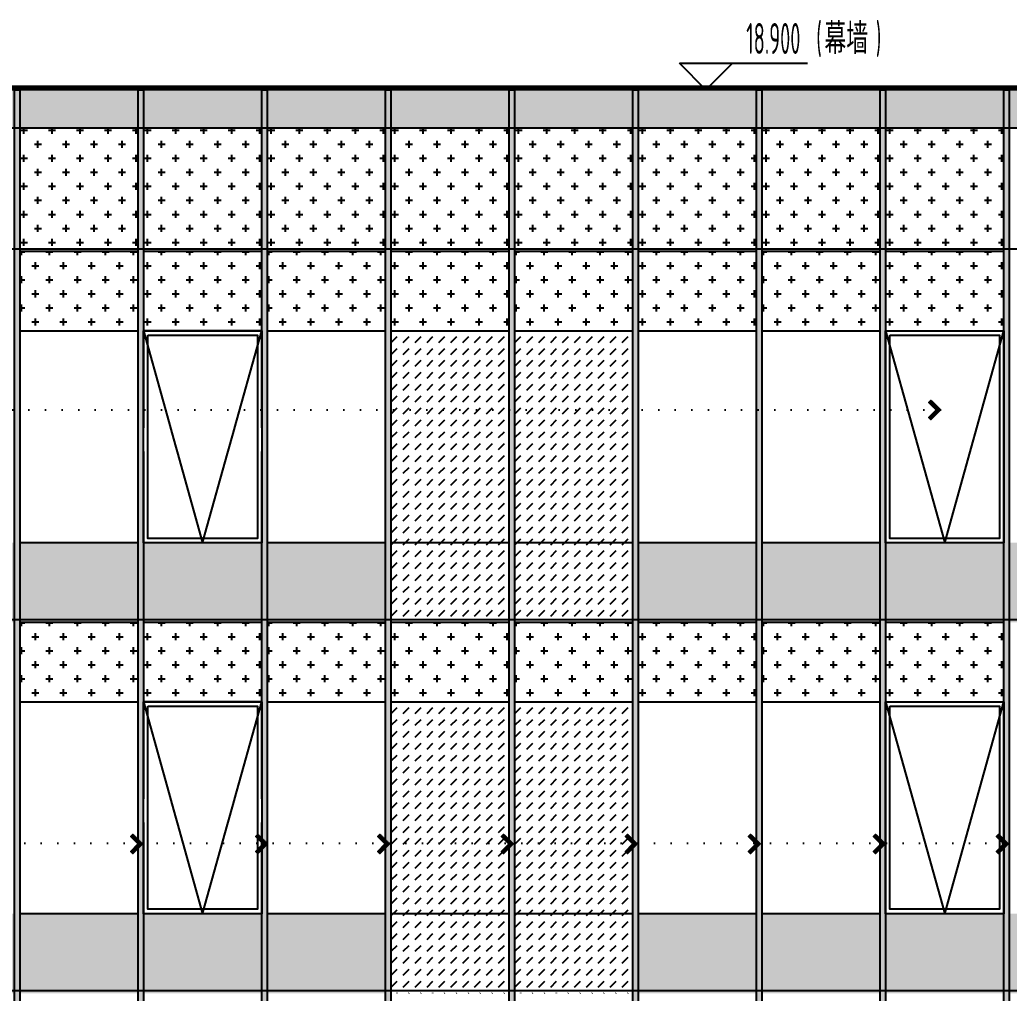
# Model space of a CAD drawing. Extents: x -863035 to 270371, y -8918 to 240488.
# Drawn here: x -847442 to -836242, y 156126 to 167148 of the extents above; entities that cross this region are included whole.
import ezdxf

# ---------------------------------------------------------------- set-up
doc = ezdxf.new("R2010")
doc.units = 0
doc.header["$LTSCALE"] = 1000
doc.header["$MEASUREMENT"] = 0
doc.linetypes.add('109-34 轴网$0$L1$0$$AUDIT_BAD_LTYPE1', pattern=[0])
doc.linetypes.add('DOT2', pattern=[0.125, 0, -0.125])
for name, color, linetype in [('01-标注_标高', 200, 'Continuous'), ('01-标注_符号', 200, 'Continuous'), ('02-TEXT_标注', 130, 'Continuous'), ('05-填充_156', 156, 'Continuous'), ('05-填充_18', 18, 'Continuous'), ('05-填充_天正', 26, 'Continuous'), ('A-C_窗', 140, 'Continuous'), ('D_铝板', 181, 'Continuous'), ('E-立面', 255, 'Continuous'), ('E-立面轮廓', 241, 'Continuous')]:
    doc.layers.add(name, color=color, linetype=linetype)
doc.layers.add('04-不打印_辅助线', color=165, linetype='Continuous', plot=False)
doc.styles.add('_TCH_DIM', font='ROS1', dxfattribs={"width": 0.75, "bigfont": 'JD'})
doc.styles.add('logo-3', font='', dxfattribs={"width": 0.8})
doc.styles.get('logo-3').set_extended_font_data('SimSun')
doc.dimstyles.new('副本 ISO-1', dxfattribs={"dimtxt": 2.5, "dimasz": 1.5, "dimexe": 1.25, "dimexo": 0.625, "dimtad": 1, "dimdec": 0, "dimtxsty": 'logo-3', "dimblk": 'ARCHTICK', "dimcen": 2.5, "dimdle": 1, "dimadec": 0, "dimazin": 0, "dimtfac": 1, "dimtdec": 0, "dimtix": 1, "dimtmove": 0, "dimatfit": 3, "dimldrblk": 'AR', "dimfxl": 0, "dimarcsym": 0})
pattern_1 = [(0, (-1376418.24, 102853.57), (158.75, 158.75), [79.375, -238.125]), (90, (-1376378.55, 102813.88), (-158.75, 158.75), [79.375, -238.125])]
pattern_2 = [(0, (-1373618.24, 102853.57), (158.75, 158.75), [79.375, -238.125]), (90, (-1373578.55, 102813.88), (-158.75, 158.75), [79.375, -238.125])]
pattern_3 = [(0, (-1370818.24, 102853.57), (158.75, 158.75), [79.375, -238.125]), (90, (-1370778.55, 102813.88), (-158.75, 158.75), [79.375, -238.125])]
pattern_4 = [(0, (-1368018.24, 102853.57), (158.75, 158.75), [79.375, -238.125]), (90, (-1367978.55, 102813.88), (-158.75, 158.75), [79.375, -238.125])]
pattern_5 = [(0, (-1376418.24, 107053.57), (158.75, 158.75), [79.375, -238.125]), (90, (-1376378.55, 107013.88), (-158.75, 158.75), [79.375, -238.125])]
pattern_6 = [(0, (-1373618.24, 107053.57), (158.75, 158.75), [79.375, -238.125]), (90, (-1373578.55, 107013.88), (-158.75, 158.75), [79.375, -238.125])]
pattern_7 = [(0, (-1370818.24, 107053.57), (158.75, 158.75), [79.375, -238.125]), (90, (-1370778.55, 107013.88), (-158.75, 158.75), [79.375, -238.125])]
pattern_8 = [(0, (-1368018.24, 107053.57), (158.75, 158.75), [79.375, -238.125]), (90, (-1367978.55, 107013.88), (-158.75, 158.75), [79.375, -238.125])]

# ---------------------------------------------------------------- blocks, each defined once
blk = doc.blocks.new('_ArchTick')
at = {"color": 0, "linetype": 'ByBlock', "const_width": 0.4}
blk.add_lwpolyline([(-0.5, -0.5), (0.5, 0.5)], dxfattribs=at)
blk = doc.blocks.new('*X7')
at = {"color": 0}
for p, q in [((-1012.3116, 1692.7221), (-1012.3116, 1692.7226)), ((-1012.3115, 1692.7227), (-1012.2838, 1692.7227)), ((-1012.3111, 1692.7217), (-1012.2828, 1692.7217)), ((-1012.3106, 1692.7211), (-1012.3106, 1692.7236)), ((-1012.3105, 1692.7237), (-1012.2848, 1692.7237)), ((-1012.3096, 1692.7201), (-1012.3096, 1692.7246)), ((-1012.3095, 1692.7247), (-1012.2858, 1692.7247)), ((-1012.3086, 1692.7191), (-1012.3086, 1692.7256)), ((-1012.3085, 1692.7257), (-1012.2868, 1692.7257)), ((-1012.3076, 1692.7181), (-1012.3076, 1692.7266)), ((-1012.3075, 1692.7267), (-1012.2878, 1692.7267)), ((-1012.3066, 1692.7171), (-1012.3066, 1692.7276)), ((-1012.3065, 1692.7277), (-1012.2888, 1692.7277)), ((-1012.3056, 1692.7161), (-1012.3056, 1692.7286)), ((-1012.3055, 1692.7287), (-1012.2898, 1692.7287)), ((-1012.3046, 1692.7151), (-1012.3046, 1692.7296)), ((-1012.3045, 1692.7297), (-1012.2908, 1692.7297)), ((-1012.3036, 1692.7141), (-1012.3036, 1692.7306)), ((-1012.3035, 1692.7307), (-1012.2918, 1692.7307)), ((-1012.3026, 1692.7131), (-1012.3026, 1692.7316)), ((-1012.3025, 1692.7317), (-1012.2928, 1692.7317)), ((-1012.3016, 1692.7121), (-1012.3016, 1692.7326)), ((-1012.3015, 1692.7327), (-1012.2938, 1692.7327)), ((-1012.3006, 1692.7111), (-1012.3006, 1692.7336)), ((-1012.3005, 1692.7337), (-1012.2948, 1692.7337)), ((-1012.2996, 1692.7101), (-1012.2996, 1692.7346)), ((-1012.2995, 1692.7347), (-1012.2958, 1692.7347)), ((-1012.2986, 1692.7091), (-1012.2986, 1692.7356)), ((-1012.2985, 1692.7357), (-1012.2968, 1692.7357)), ((-1012.2976, 1692.7081), (-1012.2976, 1692.7364)), ((-1012.2966, 1692.7071), (-1012.2966, 1692.7354)), ((-1012.2956, 1692.7061), (-1012.2956, 1692.7344)), ((-1012.2946, 1692.7051), (-1012.2946, 1692.7334)), ((-1012.2936, 1692.7041), (-1012.2936, 1692.7324)), ((-1012.2926, 1692.7031), (-1012.2926, 1692.7314)), ((-1012.2916, 1692.7021), (-1012.2916, 1692.7304)), ((-1012.2906, 1692.7011), (-1012.2906, 1692.7294)), ((-1012.2896, 1692.7001), (-1012.2896, 1692.7284)), ((-1012.2886, 1692.6991), (-1012.2886, 1692.7274)), ((-1012.2876, 1692.6981), (-1012.2876, 1692.7264)), ((-1012.2866, 1692.6971), (-1012.2866, 1692.7254)), ((-1012.2856, 1692.6961), (-1012.2856, 1692.7244)), ((-1012.2846, 1692.6951), (-1012.2846, 1692.7234)), ((-1012.2836, 1692.6941), (-1012.2836, 1692.7224)), ((-1012.2826, 1692.6931), (-1012.2826, 1692.7214)), ((-1012.3101, 1692.7207), (-1012.2818, 1692.7207)), ((-1012.3091, 1692.7197), (-1012.2808, 1692.7197)), ((-1012.3081, 1692.7187), (-1012.2798, 1692.7187)), ((-1012.3071, 1692.7177), (-1012.2788, 1692.7177)), ((-1012.3061, 1692.7167), (-1012.2778, 1692.7167)), ((-1012.3051, 1692.7157), (-1012.2768, 1692.7157)), ((-1012.3041, 1692.7147), (-1012.2758, 1692.7147)), ((-1012.3031, 1692.7137), (-1012.2748, 1692.7137)), ((-1012.3021, 1692.7127), (-1012.2738, 1692.7127)), ((-1012.3011, 1692.7117), (-1012.2728, 1692.7117)), ((-1012.3001, 1692.7107), (-1012.2718, 1692.7107)), ((-1012.2991, 1692.7097), (-1012.2708, 1692.7097)), ((-1012.2981, 1692.7087), (-1012.2698, 1692.7087)), ((-1012.2971, 1692.7077), (-1012.2688, 1692.7077)), ((-1012.2961, 1692.7067), (-1012.2678, 1692.7067)), ((-1012.2951, 1692.7057), (-1012.2668, 1692.7057)), ((-1012.2941, 1692.7047), (-1012.2658, 1692.7047)), ((-1012.2931, 1692.7037), (-1012.2648, 1692.7037)), ((-1012.2921, 1692.7027), (-1012.2638, 1692.7027)), ((-1012.2911, 1692.7017), (-1012.2628, 1692.7017)), ((-1012.2901, 1692.7007), (-1012.2618, 1692.7007)), ((-1012.2891, 1692.6997), (-1012.2608, 1692.6997)), ((-1012.2881, 1692.6987), (-1012.2598, 1692.6987)), ((-1012.2871, 1692.6977), (-1012.2588, 1692.6977)), ((-1012.2861, 1692.6967), (-1012.2578, 1692.6967)), ((-1012.2851, 1692.6957), (-1012.2568, 1692.6957)), ((-1012.2841, 1692.6947), (-1012.2558, 1692.6947)), ((-1012.2831, 1692.6937), (-1012.2548, 1692.6937)), ((-1012.2821, 1692.6927), (-1012.2538, 1692.6927)), ((-1012.2816, 1692.6921), (-1012.2816, 1692.7204)), ((-1012.2811, 1692.6917), (-1012.2528, 1692.6917)), ((-1012.2806, 1692.6911), (-1012.2806, 1692.7194)), ((-1012.2801, 1692.6907), (-1012.2518, 1692.6907)), ((-1012.2796, 1692.6901), (-1012.2796, 1692.7184)), ((-1012.2791, 1692.6897), (-1012.2508, 1692.6897)), ((-1012.2786, 1692.6891), (-1012.2786, 1692.7174)), ((-1012.2781, 1692.6887), (-1012.2498, 1692.6887)), ((-1012.2776, 1692.6881), (-1012.2776, 1692.7164)), ((-1012.2771, 1692.6877), (-1012.2488, 1692.6877)), ((-1012.2766, 1692.6871), (-1012.2766, 1692.7154)), ((-1012.2766, 1692.6527), (-1012.2483, 1692.6527)), ((-1012.2766, 1692.6244), (-1012.2766, 1692.6527)), ((-1012.2761, 1692.6867), (-1012.2478, 1692.6867)), ((-1012.2756, 1692.6861), (-1012.2756, 1692.7144)), ((-1012.2756, 1692.6537), (-1012.2473, 1692.6537)), ((-1012.2756, 1692.6254), (-1012.2756, 1692.6537)), ((-1012.2751, 1692.6857), (-1012.2468, 1692.6857)), ((-1012.2746, 1692.6851), (-1012.2746, 1692.7134)), ((-1012.2746, 1692.6547), (-1012.2463, 1692.6547)), ((-1012.2746, 1692.6264), (-1012.2746, 1692.6547)), ((-1012.2741, 1692.6847), (-1012.2458, 1692.6847)), ((-1012.2736, 1692.6841), (-1012.2736, 1692.7124)), ((-1012.2736, 1692.6557), (-1012.2453, 1692.6557)), ((-1012.2736, 1692.6274), (-1012.2736, 1692.6557)), ((-1012.2731, 1692.6837), (-1012.2448, 1692.6837)), ((-1012.2726, 1692.6831), (-1012.2726, 1692.7114)), ((-1012.2726, 1692.6567), (-1012.2443, 1692.6567)), ((-1012.2726, 1692.6284), (-1012.2726, 1692.6567)), ((-1012.2721, 1692.6827), (-1012.2438, 1692.6827)), ((-1012.2716, 1692.6821), (-1012.2716, 1692.7104)), ((-1012.2716, 1692.6577), (-1012.2433, 1692.6577)), ((-1012.2716, 1692.6294), (-1012.2716, 1692.6577)), ((-1012.2711, 1692.6817), (-1012.2428, 1692.6817)), ((-1012.2706, 1692.6811), (-1012.2706, 1692.7094)), ((-1012.2706, 1692.6587), (-1012.2423, 1692.6587)), ((-1012.2706, 1692.6304), (-1012.2706, 1692.6587)), ((-1012.2701, 1692.6807), (-1012.2418, 1692.6807)), ((-1012.2696, 1692.6801), (-1012.2696, 1692.7084)), ((-1012.2696, 1692.6597), (-1012.2413, 1692.6597)), ((-1012.2696, 1692.6314), (-1012.2696, 1692.6597)), ((-1012.2691, 1692.6797), (-1012.2408, 1692.6797)), ((-1012.2686, 1692.6791), (-1012.2686, 1692.7074)), ((-1012.2686, 1692.6607), (-1012.2403, 1692.6607)), ((-1012.2686, 1692.6324), (-1012.2686, 1692.6607)), ((-1012.2681, 1692.6787), (-1012.2398, 1692.6787)), ((-1012.2676, 1692.6781), (-1012.2676, 1692.7064)), ((-1012.2676, 1692.6617), (-1012.2393, 1692.6617)), ((-1012.2676, 1692.6334), (-1012.2676, 1692.6617)), ((-1012.2671, 1692.6777), (-1012.2388, 1692.6777)), ((-1012.2666, 1692.6771), (-1012.2666, 1692.7054)), ((-1012.2666, 1692.6627), (-1012.2383, 1692.6627)), ((-1012.2666, 1692.6344), (-1012.2666, 1692.6627)), ((-1012.2661, 1692.6767), (-1012.2378, 1692.6767)), ((-1012.2656, 1692.6761), (-1012.2656, 1692.7044)), ((-1012.2656, 1692.6637), (-1012.2373, 1692.6637)), ((-1012.2656, 1692.6354), (-1012.2656, 1692.6637)), ((-1012.2651, 1692.6757), (-1012.2368, 1692.6757)), ((-1012.2646, 1692.6751), (-1012.2646, 1692.7034)), ((-1012.2646, 1692.6647), (-1012.2363, 1692.6647)), ((-1012.2646, 1692.6364), (-1012.2646, 1692.6647)), ((-1012.2641, 1692.6747), (-1012.2358, 1692.6747)), ((-1012.2636, 1692.6741), (-1012.2636, 1692.7024)), ((-1012.2636, 1692.6657), (-1012.2353, 1692.6657)), ((-1012.2636, 1692.6374), (-1012.2636, 1692.6657)), ((-1012.2631, 1692.6737), (-1012.2348, 1692.6737)), ((-1012.2626, 1692.6731), (-1012.2626, 1692.7014)), ((-1012.2626, 1692.6667), (-1012.2343, 1692.6667)), ((-1012.2626, 1692.6384), (-1012.2626, 1692.6667)), ((-1012.2621, 1692.6727), (-1012.2338, 1692.6727)), ((-1012.2616, 1692.6721), (-1012.2616, 1692.7004)), ((-1012.2616, 1692.6677), (-1012.2333, 1692.6677)), ((-1012.2616, 1692.6394), (-1012.2616, 1692.6677)), ((-1012.2611, 1692.6717), (-1012.2328, 1692.6717)), ((-1012.2606, 1692.6711), (-1012.2606, 1692.6994)), ((-1012.2606, 1692.6687), (-1012.2323, 1692.6687)), ((-1012.2606, 1692.6404), (-1012.2606, 1692.6687)), ((-1012.2601, 1692.6707), (-1012.2318, 1692.6707)), ((-1012.2596, 1692.6701), (-1012.2596, 1692.6984)), ((-1012.2596, 1692.6697), (-1012.2313, 1692.6697)), ((-1012.2596, 1692.6414), (-1012.2596, 1692.6697)), ((-1012.2586, 1692.6424), (-1012.2586, 1692.6974)), ((-1012.2576, 1692.6434), (-1012.2576, 1692.6964)), ((-1012.2566, 1692.6444), (-1012.2566, 1692.6954)), ((-1012.2556, 1692.6454), (-1012.2556, 1692.6944)), ((-1012.2546, 1692.6464), (-1012.2546, 1692.6934)), ((-1012.2536, 1692.6474), (-1012.2536, 1692.6924)), ((-1012.2526, 1692.6484), (-1012.2526, 1692.6914)), ((-1012.2516, 1692.6494), (-1012.2516, 1692.6904)), ((-1012.2506, 1692.6504), (-1012.2506, 1692.6894)), ((-1012.2496, 1692.6514), (-1012.2496, 1692.6884)), ((-1012.2486, 1692.6524), (-1012.2486, 1692.6874)), ((-1012.2476, 1692.6534), (-1012.2476, 1692.6864)), ((-1012.2466, 1692.6544), (-1012.2466, 1692.6854)), ((-1012.2456, 1692.6554), (-1012.2456, 1692.6844)), ((-1012.2446, 1692.6564), (-1012.2446, 1692.6834)), ((-1012.2436, 1692.6574), (-1012.2436, 1692.6824)), ((-1012.2426, 1692.6584), (-1012.2426, 1692.6814)), ((-1012.2416, 1692.6594), (-1012.2416, 1692.6804)), ((-1012.2406, 1692.6604), (-1012.2406, 1692.6794)), ((-1012.2396, 1692.6614), (-1012.2396, 1692.6784)), ((-1012.2386, 1692.6624), (-1012.2386, 1692.6774)), ((-1012.2376, 1692.6634), (-1012.2376, 1692.6764)), ((-1012.2366, 1692.6644), (-1012.2366, 1692.6754)), ((-1012.2356, 1692.6654), (-1012.2356, 1692.6744)), ((-1012.2346, 1692.6664), (-1012.2346, 1692.6734)), ((-1012.2336, 1692.6674), (-1012.2336, 1692.6724)), ((-1012.2326, 1692.6684), (-1012.2326, 1692.6714)), ((-1012.2316, 1692.6694), (-1012.2316, 1692.6704)), ((-1012.3116, 1692.6177), (-1012.2833, 1692.6177)), ((-1012.3116, 1692.6172), (-1012.3116, 1692.6177)), ((-1012.3111, 1692.6167), (-1012.2843, 1692.6167)), ((-1012.3106, 1692.6187), (-1012.2823, 1692.6187)), ((-1012.3106, 1692.6162), (-1012.3106, 1692.6187)), ((-1012.3101, 1692.6157), (-1012.2853, 1692.6157)), ((-1012.3096, 1692.6197), (-1012.2813, 1692.6197)), ((-1012.3096, 1692.6152), (-1012.3096, 1692.6197)), ((-1012.3091, 1692.6147), (-1012.2863, 1692.6147)), ((-1012.3086, 1692.6207), (-1012.2803, 1692.6207)), ((-1012.3086, 1692.6142), (-1012.3086, 1692.6207)), ((-1012.3081, 1692.6137), (-1012.2873, 1692.6137)), ((-1012.3076, 1692.6217), (-1012.2793, 1692.6217)), ((-1012.3076, 1692.6132), (-1012.3076, 1692.6217)), ((-1012.3071, 1692.6127), (-1012.2883, 1692.6127)), ((-1012.3066, 1692.6227), (-1012.2783, 1692.6227)), ((-1012.3066, 1692.6122), (-1012.3066, 1692.6227)), ((-1012.3061, 1692.6117), (-1012.2893, 1692.6117)), ((-1012.3056, 1692.6237), (-1012.2773, 1692.6237)), ((-1012.3056, 1692.6112), (-1012.3056, 1692.6237)), ((-1012.3051, 1692.6107), (-1012.2903, 1692.6107)), ((-1012.3046, 1692.6247), (-1012.2763, 1692.6247)), ((-1012.3046, 1692.6102), (-1012.3046, 1692.6247)), ((-1012.3041, 1692.6097), (-1012.2913, 1692.6097)), ((-1012.3036, 1692.6257), (-1012.2753, 1692.6257)), ((-1012.3036, 1692.6092), (-1012.3036, 1692.6257)), ((-1012.3031, 1692.6087), (-1012.2923, 1692.6087)), ((-1012.3026, 1692.6267), (-1012.2743, 1692.6267)), ((-1012.3026, 1692.6082), (-1012.3026, 1692.6267)), ((-1012.3021, 1692.6077), (-1012.2933, 1692.6077)), ((-1012.3016, 1692.6277), (-1012.2733, 1692.6277)), ((-1012.3016, 1692.6072), (-1012.3016, 1692.6277)), ((-1012.3011, 1692.6067), (-1012.2943, 1692.6067)), ((-1012.3006, 1692.6287), (-1012.2723, 1692.6287)), ((-1012.3006, 1692.6062), (-1012.3006, 1692.6287)), ((-1012.3001, 1692.6057), (-1012.2953, 1692.6057)), ((-1012.2996, 1692.6297), (-1012.2713, 1692.6297)), ((-1012.2996, 1692.6052), (-1012.2996, 1692.6297)), ((-1012.2991, 1692.6047), (-1012.2963, 1692.6047)), ((-1012.2986, 1692.6307), (-1012.2703, 1692.6307)), ((-1012.2986, 1692.6042), (-1012.2986, 1692.6307)), ((-1012.2981, 1692.6037), (-1012.2973, 1692.6037)), ((-1012.2976, 1692.6317), (-1012.2693, 1692.6317)), ((-1012.2976, 1692.6034), (-1012.2976, 1692.6317)), ((-1012.2966, 1692.6327), (-1012.2683, 1692.6327)), ((-1012.2966, 1692.6044), (-1012.2966, 1692.6327)), ((-1012.2956, 1692.6337), (-1012.2673, 1692.6337)), ((-1012.2956, 1692.6054), (-1012.2956, 1692.6337)), ((-1012.2946, 1692.6347), (-1012.2663, 1692.6347)), ((-1012.2946, 1692.6064), (-1012.2946, 1692.6347)), ((-1012.2936, 1692.6357), (-1012.2653, 1692.6357)), ((-1012.2936, 1692.6074), (-1012.2936, 1692.6357)), ((-1012.2926, 1692.6367), (-1012.2643, 1692.6367)), ((-1012.2926, 1692.6084), (-1012.2926, 1692.6367)), ((-1012.2916, 1692.6377), (-1012.2633, 1692.6377)), ((-1012.2916, 1692.6094), (-1012.2916, 1692.6377)), ((-1012.2906, 1692.6387), (-1012.2623, 1692.6387)), ((-1012.2906, 1692.6104), (-1012.2906, 1692.6387)), ((-1012.2896, 1692.6397), (-1012.2613, 1692.6397)), ((-1012.2896, 1692.6114), (-1012.2896, 1692.6397)), ((-1012.2886, 1692.6407), (-1012.2603, 1692.6407)), ((-1012.2886, 1692.6124), (-1012.2886, 1692.6407)), ((-1012.2876, 1692.6417), (-1012.2593, 1692.6417)), ((-1012.2876, 1692.6134), (-1012.2876, 1692.6417)), ((-1012.2866, 1692.6427), (-1012.2583, 1692.6427)), ((-1012.2866, 1692.6144), (-1012.2866, 1692.6427)), ((-1012.2856, 1692.6437), (-1012.2573, 1692.6437)), ((-1012.2856, 1692.6154), (-1012.2856, 1692.6437)), ((-1012.2846, 1692.6447), (-1012.2563, 1692.6447)), ((-1012.2846, 1692.6164), (-1012.2846, 1692.6447)), ((-1012.2836, 1692.6457), (-1012.2553, 1692.6457)), ((-1012.2836, 1692.6174), (-1012.2836, 1692.6457)), ((-1012.2826, 1692.6467), (-1012.2543, 1692.6467)), ((-1012.2826, 1692.6184), (-1012.2826, 1692.6467)), ((-1012.2816, 1692.6477), (-1012.2533, 1692.6477)), ((-1012.2816, 1692.6194), (-1012.2816, 1692.6477)), ((-1012.2806, 1692.6487), (-1012.2523, 1692.6487)), ((-1012.2806, 1692.6204), (-1012.2806, 1692.6487)), ((-1012.2796, 1692.6497), (-1012.2513, 1692.6497)), ((-1012.2796, 1692.6214), (-1012.2796, 1692.6497)), ((-1012.2786, 1692.6507), (-1012.2503, 1692.6507)), ((-1012.2786, 1692.6224), (-1012.2786, 1692.6507)), ((-1012.2776, 1692.6517), (-1012.2493, 1692.6517)), ((-1012.2776, 1692.6234), (-1012.2776, 1692.6517))]:
    blk.add_line(p, q, dxfattribs=at)
blk = doc.blocks.new('A-ARROW')
blk.add_lwpolyline([(0.0808, 0.0525), (0.0666, 0.0666), (0, 0), (0.0666, -0.0666), (0.0808, -0.0525), (0.0283, 0)], close=True)
at = {"rotation": 180}
blk.add_blockref('*X7', (-1012.2311, 1692.6699), dxfattribs=at)
blk = doc.blocks.new('AR')
at = {"xscale": -21.59999999986031, "yscale": 21.59999999999127, "zscale": 21.6, "rotation": 359.9999997162888}
blk.add_blockref('A-ARROW', (0, 0), dxfattribs=at)
blk = doc.blocks.new('*U23')
at = {"layer": '05-填充_18'}
h = blk.add_hatch(color=256, dxfattribs=at)
h.dxf.hatch_style = 1
h.paths.add_polyline_path([(60, -15050), (0, -15050), (0, 310), (60, 310)])
blk.add_lwpolyline([(60, -15050), (0, -15050), (0, 310), (60, 310)], close=True)
blk = doc.blocks.new('A$C2DDF4F07')
at = {"layer": 'A-C_窗'}
for points in [[(0, 2400), (1340, 2400), (1340, 0), (0, 0)], [(50, 2350), (1290, 2350), (1290, 50), (50, 50)]]:
    blk.add_lwpolyline(points, close=True, dxfattribs=at)
blk.add_lwpolyline([(0, 2400), (670, 0), (1340, 2400)], dxfattribs=at)
blk = doc.blocks.new('dsfdsg')
at = {"layer": 'A-C_窗'}
for points in [[(1340, 2400), (0, 2400)], [(1340, 0), (0, 0)]]:
    blk.add_lwpolyline(points, dxfattribs=at)
blk.add_wipeout([(0, 1300), (0, 1035), (1340, 1035), (1340, 1300)])
for points in [[(0, 2400), (1340, 2400), (1340, 0), (0, 0)], [(50, 2350), (1290, 2350), (1290, 50), (50, 50)]]:
    blk.add_lwpolyline(points, close=True, dxfattribs=at)
blk.add_lwpolyline([(0, 2400), (670, 0), (1340, 2400)], dxfattribs=at)

msp = doc.modelspace()

# ---------------------------------------------------------------- hatches: boundary and pattern name
at = {"layer": '05-填充_156'}
h = msp.add_hatch(dxfattribs=at)
h.set_pattern_fill('CROSS', color=136, scale=100)
h.set_pattern_definition([(0, (-1377818.24, 107953.57), (158.75, 158.75), [79.375, -238.125]), (90, (-1377778.55, 107913.88), (-158.75, 158.75), [79.375, -238.125])])
h.paths.add_polyline_path([(-846101.8, 165926.2), (-847441.8, 165926.2), (-847441.8, 164526.2), (-846101.8, 164526.2)])
h = msp.add_hatch(dxfattribs=at)
h.set_pattern_fill('CROSS', color=136, scale=100)
h.set_pattern_definition([(0, (-1376418.24, 107953.57), (158.75, 158.75), [79.375, -238.125]), (90, (-1376378.55, 107913.88), (-158.75, 158.75), [79.375, -238.125])])
h.paths.add_polyline_path([(-844701.8, 165926.2), (-846041.8, 165926.2), (-846041.8, 164526.2), (-844701.8, 164526.2)])
h = msp.add_hatch(dxfattribs=at)
h.set_pattern_fill('CROSS', color=136, scale=100)
h.set_pattern_definition([(0, (-1375018.24, 107953.57), (158.75, 158.75), [79.375, -238.125]), (90, (-1374978.55, 107913.88), (-158.75, 158.75), [79.375, -238.125])])
h.paths.add_polyline_path([(-843301.8, 165926.2), (-844641.8, 165926.2), (-844641.8, 164526.2), (-843301.8, 164526.2)])
h = msp.add_hatch(dxfattribs=at)
h.set_pattern_fill('CROSS', color=136, scale=100)
h.set_pattern_definition([(0, (-1373618.24, 107953.57), (158.75, 158.75), [79.375, -238.125]), (90, (-1373578.55, 107913.88), (-158.75, 158.75), [79.375, -238.125])])
h.paths.add_polyline_path([(-841901.8, 165926.2), (-843241.8, 165926.2), (-843241.8, 164526.2), (-841901.8, 164526.2)])
h = msp.add_hatch(dxfattribs=at)
h.set_pattern_fill('CROSS', color=136, scale=100)
h.set_pattern_definition([(0, (-1372218.24, 107953.57), (158.75, 158.75), [79.375, -238.125]), (90, (-1372178.55, 107913.88), (-158.75, 158.75), [79.375, -238.125])])
h.paths.add_polyline_path([(-840501.8, 165926.2), (-841841.8, 165926.2), (-841841.8, 164526.2), (-840501.8, 164526.2)])
h = msp.add_hatch(dxfattribs=at)
h.set_pattern_fill('CROSS', color=136, scale=100)
h.set_pattern_definition([(0, (-1370818.24, 107953.57), (158.75, 158.75), [79.375, -238.125]), (90, (-1370778.55, 107913.88), (-158.75, 158.75), [79.375, -238.125])])
h.paths.add_polyline_path([(-839101.8, 165926.2), (-840441.8, 165926.2), (-840441.8, 164526.2), (-839101.8, 164526.2)])
h = msp.add_hatch(dxfattribs=at)
h.set_pattern_fill('CROSS', color=136, scale=100)
h.set_pattern_definition([(0, (-1369418.24, 107953.57), (158.75, 158.75), [79.375, -238.125]), (90, (-1369378.55, 107913.88), (-158.75, 158.75), [79.375, -238.125])])
h.paths.add_polyline_path([(-837701.8, 165926.2), (-839041.8, 165926.2), (-839041.8, 164526.2), (-837701.8, 164526.2)])
h = msp.add_hatch(dxfattribs=at)
h.set_pattern_fill('CROSS', color=136, scale=100)
h.set_pattern_definition([(0, (-1368018.24, 107953.57), (158.75, 158.75), [79.375, -238.125]), (90, (-1367978.55, 107913.88), (-158.75, 158.75), [79.375, -238.125])])
h.paths.add_polyline_path([(-836301.8, 165926.2), (-837641.8, 165926.2), (-837641.8, 164526.2), (-836301.8, 164526.2)])
h = msp.add_hatch(dxfattribs=at)
h.set_pattern_fill('CROSS', color=136, scale=100)
h.set_pattern_definition(pattern_5)
h.paths.add_polyline_path([(-846101.8, 164526.2), (-847441.8, 164526.2), (-847441.8, 163626.2), (-846101.8, 163626.2)])
h = msp.add_hatch(dxfattribs=at)
h.set_pattern_fill('CROSS', color=136, scale=100)
h.set_pattern_definition(pattern_5)
h.paths.add_polyline_path([(-844701.8, 164526.2), (-846041.8, 164526.2), (-846041.8, 163626.2), (-844701.8, 163626.2)])
h = msp.add_hatch(dxfattribs=at)
h.set_pattern_fill('CROSS', color=136, scale=100)
h.set_pattern_definition(pattern_6)
h.paths.add_polyline_path([(-843301.8, 164526.2), (-844641.8, 164526.2), (-844641.8, 163626.2), (-843301.8, 163626.2)])
h = msp.add_hatch(dxfattribs=at)
h.set_pattern_fill('CROSS', color=136, scale=100)
h.set_pattern_definition(pattern_6)
h.paths.add_polyline_path([(-841901.8, 164526.2), (-843241.8, 164526.2), (-843241.8, 163626.2), (-841901.8, 163626.2)])
h = msp.add_hatch(dxfattribs=at)
h.set_pattern_fill('CROSS', color=136, scale=100)
h.set_pattern_definition(pattern_7)
h.paths.add_polyline_path([(-840501.8, 164526.2), (-841841.8, 164526.2), (-841841.8, 163626.2), (-840501.8, 163626.2)])
h = msp.add_hatch(dxfattribs=at)
h.set_pattern_fill('CROSS', color=136, scale=100)
h.set_pattern_definition(pattern_7)
h.paths.add_polyline_path([(-839101.8, 164526.2), (-840441.8, 164526.2), (-840441.8, 163626.2), (-839101.8, 163626.2)])
h = msp.add_hatch(dxfattribs=at)
h.set_pattern_fill('CROSS', color=136, scale=100)
h.set_pattern_definition(pattern_8)
h.paths.add_polyline_path([(-837701.8, 164526.2), (-839041.8, 164526.2), (-839041.8, 163626.2), (-837701.8, 163626.2)])
h = msp.add_hatch(dxfattribs=at)
h.set_pattern_fill('CROSS', color=136, scale=100)
h.set_pattern_definition(pattern_8)
h.paths.add_polyline_path([(-836301.8, 164526.2), (-837641.8, 164526.2), (-837641.8, 163626.2), (-836301.8, 163626.2)])
h = msp.add_hatch(dxfattribs=at)
h.set_pattern_fill('DASH', color=256, scale=100, angle=45)
h.set_pattern_definition([(45, (-1372218.24, 107053.57), (1e-14, 134.703842), [95.25, -95.25])])
h.paths.add_polyline_path([(-841901.8, 163626.2), (-843241.8, 163626.2), (-843241.8, 160326.2), (-841901.8, 160326.2)])
h = msp.add_hatch(dxfattribs=at)
h.set_pattern_fill('DASH', color=256, scale=100, angle=45)
h.set_pattern_definition([(45, (-1370818.24, 107053.57), (1e-14, 134.703842), [95.25, -95.25])])
h.paths.add_polyline_path([(-840501.8, 163626.2), (-841841.8, 163626.2), (-841841.8, 160326.2), (-840501.8, 160326.2)])
h = msp.add_hatch(dxfattribs=at)
h.set_pattern_fill('CROSS', color=136, scale=100)
h.set_pattern_definition(pattern_1)
h.paths.add_polyline_path([(-846101.8, 160326.2), (-847441.8, 160326.2), (-847441.8, 159426.2), (-846101.8, 159426.2)])
h = msp.add_hatch(dxfattribs=at)
h.set_pattern_fill('CROSS', color=136, scale=100)
h.set_pattern_definition(pattern_1)
h.paths.add_polyline_path([(-844701.8, 160326.2), (-846041.8, 160326.2), (-846041.8, 159426.2), (-844701.8, 159426.2)])
h = msp.add_hatch(dxfattribs=at)
h.set_pattern_fill('CROSS', color=136, scale=100)
h.set_pattern_definition(pattern_2)
h.paths.add_polyline_path([(-843301.8, 160326.2), (-844641.8, 160326.2), (-844641.8, 159426.2), (-843301.8, 159426.2)])
h = msp.add_hatch(dxfattribs=at)
h.set_pattern_fill('CROSS', color=136, scale=100)
h.set_pattern_definition(pattern_2)
h.paths.add_polyline_path([(-841901.8, 160326.2), (-843241.8, 160326.2), (-843241.8, 159426.2), (-841901.8, 159426.2)])
h = msp.add_hatch(dxfattribs=at)
h.set_pattern_fill('CROSS', color=136, scale=100)
h.set_pattern_definition(pattern_3)
h.paths.add_polyline_path([(-840501.8, 160326.2), (-841841.8, 160326.2), (-841841.8, 159426.2), (-840501.8, 159426.2)])
h = msp.add_hatch(dxfattribs=at)
h.set_pattern_fill('CROSS', color=136, scale=100)
h.set_pattern_definition(pattern_3)
h.paths.add_polyline_path([(-839101.8, 160326.2), (-840441.8, 160326.2), (-840441.8, 159426.2), (-839101.8, 159426.2)])
h = msp.add_hatch(dxfattribs=at)
h.set_pattern_fill('CROSS', color=136, scale=100)
h.set_pattern_definition(pattern_4)
h.paths.add_polyline_path([(-837701.8, 160326.2), (-839041.8, 160326.2), (-839041.8, 159426.2), (-837701.8, 159426.2)])
h = msp.add_hatch(dxfattribs=at)
h.set_pattern_fill('CROSS', color=136, scale=100)
h.set_pattern_definition(pattern_4)
h.paths.add_polyline_path([(-836301.8, 160326.2), (-837641.8, 160326.2), (-837641.8, 159426.2), (-836301.8, 159426.2)])
h = msp.add_hatch(dxfattribs=at)
h.set_pattern_fill('DASH', color=256, scale=100, angle=45)
h.set_pattern_definition([(45, (-1372218.24, 102853.57), (1e-14, 134.703842), [95.25, -95.25])])
h.paths.add_polyline_path([(-841901.8, 159426.2), (-843241.8, 159426.2), (-843241.8, 156126.2), (-841901.8, 156126.2)])
h = msp.add_hatch(dxfattribs=at)
h.set_pattern_fill('DASH', color=256, scale=100, angle=45)
h.set_pattern_definition([(45, (-1370818.24, 102853.57), (1e-14, 134.703842), [95.25, -95.25])])
h.paths.add_polyline_path([(-840501.8, 159426.2), (-841841.8, 159426.2), (-841841.8, 156126.2), (-840501.8, 156126.2)])
at = {"layer": '05-填充_18'}
h = msp.add_hatch(color=256, dxfattribs=at)
h.dxf.hatch_style = 1
h.paths.add_polyline_path([(-851071.8, 166356.2), (-851071.8, 165926.2), (-832671.8, 165926.2), (-832671.8, 166356.2)])
at = {"layer": '05-填充_天正'}
h = msp.add_hatch(dxfattribs=at)
h.set_pattern_fill('AR-CONC', color=256, scale=200)
h.set_pattern_definition([(50, (-468083.67, 4200), (364.36934, -31.87817), [38.1, -419.1]), (355, (-468083.67, 4200), (-70.48565, 382.1133), [30.48, -335.28]), (100.451, (-468053.3, 4197.34), (293.885, 350.23338), [32.38, -356.18]), (46.1842, (-468083.67, 4301.6), (542.1581, -84.08466), [57.15, -628.65]), (96.6356, (-468038.5, 4294.6), (474.8085, 494.8511), [48.57, -534.27]), (351.184, (-468083.67, 4301.6), (474.8092, 494.8502), [45.72, -502.92]), (21, (-468032.87, 4276.2), (303.22976, -204.53104), [38.1, -419.1]), (326, (-468032.87, 4276.2), (123.60406, 368.37593), [30.48, -335.28]), (71.4514, (-468007.6, 4259.16), (426.83298, 163.84572), [32.38, -356.18]), (37.5, (-468083.67, 4200), (6.177207, 169.110078), [0, -331.216, 0, -340.36, 0, -336.55]), (7.5, (-468083.67, 4200), (133.639325, 200.36115), [0, -194.056, 0, -323.596, 0, -128.27]), (327.5, (-468196.95, 4200), (271.18119, -11.45749), [0, -127, 0, -396.24, 0, -525.78]), (317.5, (-468247.75, 4200), (296.25836, 50.85298), [0, -165.1, 0, -263.144, 0, -373.38])])
h.paths.add_polyline_path([(-805441.8, 160326.2), (-804671.8, 160326.2), (-804671.8, 161226.2), (-805441.8, 161226.2)])
h.paths.add_polyline_path([(-806841.8, 160326.2), (-805501.8, 160326.2), (-805501.8, 161226.2), (-806841.8, 161226.2)])
h.paths.add_polyline_path([(-811041.8, 161226.2), (-809701.8, 161226.2), (-809701.8, 160326.2), (-811041.8, 160326.2)])
h.paths.add_polyline_path([(-812441.8, 160326.2), (-811101.8, 160326.2), (-811101.8, 161226.2), (-812441.8, 161226.2)])
h.paths.add_polyline_path([(-813841.8, 161226.2), (-812501.8, 161226.2), (-812501.8, 160326.2), (-813841.8, 160326.2)])
h.paths.add_polyline_path([(-815241.8, 160326.2), (-813901.8, 160326.2), (-813901.8, 161226.2), (-815241.8, 161226.2)])
h.paths.add_polyline_path([(-816641.8, 160326.2), (-815871.8, 160326.2), (-815871.8, 161226.2), (-816641.8, 161226.2)])
h.paths.add_polyline_path([(-818041.8, 161226.2), (-816701.8, 161226.2), (-816701.8, 160326.2), (-818041.8, 160326.2)])
h.paths.add_polyline_path([(-819441.8, 160326.2), (-818101.8, 160326.2), (-818101.8, 161226.2), (-819441.8, 161226.2)])
h.paths.add_polyline_path([(-820841.8, 160326.2), (-819501.8, 160326.2), (-819501.8, 161226.2), (-820841.8, 161226.2)])
h.paths.add_polyline_path([(-822241.8, 161226.2), (-821471.8, 161226.2), (-821471.8, 160326.2), (-822241.8, 160326.2)])
h.paths.add_polyline_path([(-823641.8, 160326.2), (-822301.8, 160326.2), (-822301.8, 161226.2), (-823641.8, 161226.2)])
h.paths.add_polyline_path([(-827841.8, 160326.2), (-826501.8, 160326.2), (-826501.8, 161226.2), (-827841.8, 161226.2)])
h.paths.add_polyline_path([(-829241.8, 161226.2), (-827901.8, 161226.2), (-827901.8, 160326.2), (-829241.8, 160326.2)])
h.paths.add_polyline_path([(-830641.8, 160326.2), (-829301.8, 160326.2), (-829301.8, 161226.2), (-830641.8, 161226.2)])
h.paths.add_polyline_path([(-832041.8, 161226.2), (-830701.8, 161226.2), (-830701.8, 160326.2), (-832041.8, 160326.2)])
h.paths.add_polyline_path([(-832471.8, 160326.2), (-832101.8, 160326.2), (-832101.8, 161226.2), (-832471.8, 161226.2)])
h.paths.add_polyline_path([(-833441.8, 160326.2), (-832671.8, 160326.2), (-832671.8, 161226.2), (-833441.8, 161226.2)])
h.paths.add_polyline_path([(-836241.8, 161226.2), (-834901.8, 161226.2), (-834901.8, 160326.2), (-836241.8, 160326.2)])
h.paths.add_polyline_path([(-837641.8, 160326.2), (-836301.8, 160326.2), (-836301.8, 161226.2), (-837641.8, 161226.2)])
h.paths.add_polyline_path([(-839041.8, 161226.2), (-837701.8, 161226.2), (-837701.8, 160326.2), (-839041.8, 160326.2)])
h.paths.add_polyline_path([(-840441.8, 160326.2), (-839101.8, 160326.2), (-839101.8, 161226.2), (-840441.8, 161226.2)])
h.paths.add_polyline_path([(-844641.8, 161226.2), (-843301.8, 161226.2), (-843301.8, 160326.2), (-844641.8, 160326.2)])
h.paths.add_polyline_path([(-846041.8, 160326.2), (-844701.8, 160326.2), (-844701.8, 161226.2), (-846041.8, 161226.2)])
h.paths.add_polyline_path([(-847441.8, 160326.2), (-846101.8, 160326.2), (-846101.8, 161226.2), (-847441.8, 161226.2)])
h.paths.add_polyline_path([(-848841.8, 160326.2), (-847501.8, 160326.2), (-847501.8, 161226.2), (-848841.8, 161226.2)])
h.paths.add_polyline_path([(-851071.8, 160326.2), (-850301.8, 160326.2), (-850301.8, 161226.2), (-851071.8, 161226.2)])
h = msp.add_hatch(dxfattribs=at)
h.set_pattern_fill('AR-CONC', color=256, scale=200)
h.set_pattern_definition([(50, (-468083.67, 0), (364.36934, -31.87817), [38.1, -419.1]), (355, (-468083.67, 0), (-70.48565, 382.1133), [30.48, -335.28]), (100.451, (-468053.3, -2.66), (293.885, 350.23338), [32.38, -356.18]), (46.1842, (-468083.67, 101.6), (542.1581, -84.08466), [57.15, -628.65]), (96.6356, (-468038.5, 94.6), (474.8085, 494.8511), [48.57, -534.27]), (351.184, (-468083.67, 101.6), (474.8092, 494.8502), [45.72, -502.92]), (21, (-468032.87, 76.2), (303.22976, -204.53104), [38.1, -419.1]), (326, (-468032.87, 76.2), (123.60406, 368.37593), [30.48, -335.28]), (71.4514, (-468007.6, 59.16), (426.83298, 163.84572), [32.38, -356.18]), (37.5, (-468083.67, 0), (6.177207, 169.110078), [0, -331.216, 0, -340.36, 0, -336.55]), (7.5, (-468083.67, 0), (133.639325, 200.36115), [0, -194.056, 0, -323.596, 0, -128.27]), (327.5, (-468196.95, 0), (271.18119, -11.45749), [0, -127, 0, -396.24, 0, -525.78]), (317.5, (-468247.75, 0), (296.25836, 50.85298), [0, -165.1, 0, -263.144, 0, -373.38])])
h.paths.add_polyline_path([(-804471.8, 157026.2), (-803271.8, 157026.2), (-803271.8, 156126.2), (-804471.8, 156126.2)])
h.paths.add_polyline_path([(-805441.8, 156126.2), (-804671.8, 156126.2), (-804671.8, 157026.2), (-805441.8, 157026.2)])
h.paths.add_polyline_path([(-806841.8, 156126.2), (-805501.8, 156126.2), (-805501.8, 157026.2), (-806841.8, 157026.2)])
h.paths.add_polyline_path([(-811041.8, 157026.2), (-809701.8, 157026.2), (-809701.8, 156126.2), (-811041.8, 156126.2)])
h.paths.add_polyline_path([(-812441.8, 156126.2), (-811101.8, 156126.2), (-811101.8, 157026.2), (-812441.8, 157026.2)])
h.paths.add_polyline_path([(-813841.8, 157026.2), (-812501.8, 157026.2), (-812501.8, 156126.2), (-813841.8, 156126.2)])
h.paths.add_polyline_path([(-815241.8, 156126.2), (-813901.8, 156126.2), (-813901.8, 157026.2), (-815241.8, 157026.2)])
h.paths.add_polyline_path([(-816641.8, 156126.2), (-815871.8, 156126.2), (-815871.8, 157026.2), (-816641.8, 157026.2)])
h.paths.add_polyline_path([(-818041.8, 157026.2), (-816701.8, 157026.2), (-816701.8, 156126.2), (-818041.8, 156126.2)])
h.paths.add_polyline_path([(-819441.8, 156126.2), (-818101.8, 156126.2), (-818101.8, 157026.2), (-819441.8, 157026.2)])
h.paths.add_polyline_path([(-820841.8, 156126.2), (-819501.8, 156126.2), (-819501.8, 157026.2), (-820841.8, 157026.2)])
h.paths.add_polyline_path([(-822241.8, 157026.2), (-821471.8, 157026.2), (-821471.8, 156126.2), (-822241.8, 156126.2)])
h.paths.add_polyline_path([(-823641.8, 156126.2), (-822301.8, 156126.2), (-822301.8, 157026.2), (-823641.8, 157026.2)])
h.paths.add_polyline_path([(-827841.8, 156126.2), (-826501.8, 156126.2), (-826501.8, 157026.2), (-827841.8, 157026.2)])
h.paths.add_polyline_path([(-829241.8, 157026.2), (-827901.8, 157026.2), (-827901.8, 156126.2), (-829241.8, 156126.2)])
h.paths.add_polyline_path([(-830641.8, 156126.2), (-829301.8, 156126.2), (-829301.8, 157026.2), (-830641.8, 157026.2)])
h.paths.add_polyline_path([(-832041.8, 157026.2), (-830701.8, 157026.2), (-830701.8, 156126.2), (-832041.8, 156126.2)])
h.paths.add_polyline_path([(-832471.8, 156126.2), (-832101.8, 156126.2), (-832101.8, 157026.2), (-832471.8, 157026.2)])
h.paths.add_polyline_path([(-833441.8, 156126.2), (-832671.8, 156126.2), (-832671.8, 157026.2), (-833441.8, 157026.2)])
h.paths.add_polyline_path([(-836241.8, 157026.2), (-834901.8, 157026.2), (-834901.8, 156126.2), (-836241.8, 156126.2)])
h.paths.add_polyline_path([(-837641.8, 156126.2), (-836301.8, 156126.2), (-836301.8, 157026.2), (-837641.8, 157026.2)])
h.paths.add_polyline_path([(-839041.8, 157026.2), (-837701.8, 157026.2), (-837701.8, 156126.2), (-839041.8, 156126.2)])
h.paths.add_polyline_path([(-840441.8, 156126.2), (-839101.8, 156126.2), (-839101.8, 157026.2), (-840441.8, 157026.2)])
h.paths.add_polyline_path([(-844641.8, 157026.2), (-843301.8, 157026.2), (-843301.8, 156126.2), (-844641.8, 156126.2)])
h.paths.add_polyline_path([(-846041.8, 156126.2), (-844701.8, 156126.2), (-844701.8, 157026.2), (-846041.8, 157026.2)])
h.paths.add_polyline_path([(-847441.8, 156126.2), (-846101.8, 156126.2), (-846101.8, 157026.2), (-847441.8, 157026.2)])
h.paths.add_polyline_path([(-848841.8, 156126.2), (-847501.8, 156126.2), (-847501.8, 157026.2), (-848841.8, 157026.2)])
h.paths.add_polyline_path([(-851071.8, 156126.2), (-850301.8, 156126.2), (-850301.8, 157026.2), (-851071.8, 157026.2)])
h.paths.add_polyline_path([(-851641.8, 157026.2), (-851271.8, 157026.2), (-851271.8, 156126.2), (-851641.8, 156126.2)])
h.paths.add_polyline_path([(-853041.8, 156126.2), (-851701.8, 156126.2), (-851701.8, 157026.2), (-853041.8, 157026.2)])
h.paths.add_polyline_path([(-853871.8, 156126.2), (-853101.8, 156126.2), (-853101.8, 157026.2), (-853871.8, 157026.2)])

# ---------------------------------------------------------------- linework, layer by layer
at = {"layer": '01-标注_标高'}
for p, q in [((-839675.7, 166356.2), (-839975.7, 166656.2)), ((-839975.7, 166656.2), (-838525.7, 166656.2)), ((-839675.7, 166356.2), (-839375.7, 166656.2))]:
    msp.add_line(p, q, dxfattribs=at)
at = {"layer": '04-不打印_辅助线'}
for points in [[(-858458.3, 164556.2), (-798546, 164556.2)], [(-858458.3, 160356.2), (-798546, 160356.2)], [(-858458.3, 156156.2), (-798546, 156156.2)]]:
    msp.add_lwpolyline(points, dxfattribs=at)
at = {"layer": 'A-C_窗'}
for points in [[(-847441.8, 164526.2), (-846101.8, 164526.2)], [(-846041.8, 164526.2), (-844701.8, 164526.2)], [(-844641.8, 164526.2), (-843301.8, 164526.2)], [(-843241.8, 164526.2), (-841901.8, 164526.2)], [(-841841.8, 164526.2), (-840501.8, 164526.2)], [(-840441.8, 164526.2), (-839101.8, 164526.2)], [(-839041.8, 164526.2), (-837701.8, 164526.2)], [(-837641.8, 164526.2), (-836301.8, 164526.2)], [(-847441.8, 163626.2), (-846101.8, 163626.2)], [(-846041.8, 163626.2), (-844701.8, 163626.2)], [(-844641.8, 163626.2), (-843301.8, 163626.2)], [(-843241.8, 163626.2), (-841901.8, 163626.2)], [(-841841.8, 163626.2), (-840501.8, 163626.2)], [(-840441.8, 163626.2), (-839101.8, 163626.2)], [(-839041.8, 163626.2), (-837701.8, 163626.2)], [(-837641.8, 163626.2), (-836301.8, 163626.2)], [(-846101.8, 161226.2), (-847441.8, 161226.2)], [(-843301.8, 161226.2), (-844641.8, 161226.2)], [(-841901.8, 161226.2), (-843241.8, 161226.2)], [(-840501.8, 161226.2), (-841841.8, 161226.2)], [(-839101.8, 161226.2), (-840441.8, 161226.2)], [(-837701.8, 161226.2), (-839041.8, 161226.2)], [(-847441.8, 160326.2), (-846101.8, 160326.2)], [(-846041.8, 160326.2), (-844701.8, 160326.2)], [(-844641.8, 160326.2), (-843301.8, 160326.2)], [(-843241.8, 160326.2), (-841901.8, 160326.2)], [(-841841.8, 160326.2), (-840501.8, 160326.2)], [(-840441.8, 160326.2), (-839101.8, 160326.2)], [(-839041.8, 160326.2), (-837701.8, 160326.2)], [(-837641.8, 160326.2), (-836301.8, 160326.2)], [(-847441.8, 159426.2), (-846101.8, 159426.2)], [(-846041.8, 159426.2), (-844701.8, 159426.2)], [(-844641.8, 159426.2), (-843301.8, 159426.2)], [(-843241.8, 159426.2), (-841901.8, 159426.2)], [(-841841.8, 159426.2), (-840501.8, 159426.2)], [(-840441.8, 159426.2), (-839101.8, 159426.2)], [(-839041.8, 159426.2), (-837701.8, 159426.2)], [(-837641.8, 159426.2), (-836301.8, 159426.2)], [(-846101.8, 157026.2), (-847441.8, 157026.2)], [(-843301.8, 157026.2), (-844641.8, 157026.2)], [(-841901.8, 157026.2), (-843241.8, 157026.2)], [(-840501.8, 157026.2), (-841841.8, 157026.2)], [(-839101.8, 157026.2), (-840441.8, 157026.2)], [(-837701.8, 157026.2), (-839041.8, 157026.2)]]:
    msp.add_lwpolyline(points, dxfattribs=at)
at = {"layer": 'E-立面', "linetype": '109-34 轴网$0$L1$0$$AUDIT_BAD_LTYPE1'}
for points in [[(-832471.8, 166356.2), (-851271.8, 166356.2), (-851271.8, 150996.2), (-802681.8, 150996.2), (-802681.8, 161656.2), (-804471.8, 161656.2)], [(-850241.8, 165926.2), (-832671.8, 165926.2)]]:
    msp.add_lwpolyline(points, dxfattribs=at)
at = {"layer": 'E-立面轮廓', "const_width": 50}
msp.add_lwpolyline([(-832446.8, 150996.2), (-832446.8, 166381.2), (-851296.8, 166381.2), (-851296.8, 150971.2), (-802656.8, 150971.2), (-802656.8, 161681.2), (-804471.8, 161681.2)], dxfattribs=at)

# ---------------------------------------------------------------- block references
at = {"layer": '01-标注_符号', "color": 51, "linetype": 'DOT2', "ltscale": 1.5, "xscale": 75, "yscale": 75, "zscale": 75}
for p in [(-843259.1, 157817.2), (-841857.6, 157817.2), (-840456.1, 157817.2), (-839061.7, 157817.2), (-837647, 157817.2), (-836255.4, 157817.2)]:
    msp.add_blockref('AR', p, dxfattribs=at)
at = {"layer": 'A-C_窗'}
for p in [(-837641.8, 161226.2), (-837641.8, 157026.2)]:
    msp.add_blockref('A$C2DDF4F07', p, dxfattribs=at)
at = {"layer": 'D_铝板'}
for p in [(-847501.8, 166046.3), (-846101.8, 166046.3), (-844701.8, 166046.3), (-843301.8, 166046.3), (-841901.8, 166046.3), (-840501.8, 166046.3), (-839101.8, 166046.3), (-837701.8, 166046.3), (-836301.8, 166046.3)]:
    msp.add_blockref('*U23', p, dxfattribs=at)

# ---------------------------------------------------------------- texts
at = {"layer": '02-TEXT_标注', "style": '_TCH_DIM'}
for s, height, width, p in [('18.900', 350, 0.5625, (-839218.6, 166761.2)), ('(', 350, 0.5625, (-838425.7, 166761.2)), ('幕墙', 347.29, 0.75, (-838333.9, 166761.2)), (')', 350, 0.5625, (-837751.9, 166761.2))]:
    msp.add_text(s, height=height, dxfattribs=dict(at, width=width)).set_placement(p)

# ---------------------------------------------------------------- leaders
at = {"layer": '01-标注_符号', "color": 51, "linetype": 'DOT2', "ltscale": 1.5}
msp.add_leader([(-837020, 162731.2), (-855300.3, 162731.2)], dimstyle='副本 ISO-1', override={"dimasz": 75, "dimtad": 0}, dxfattribs=at)

# ---------------------------------------------------------------- next in the draw order: block references
for p in [(-846041.8, 161226.2), (-846041.8, 157026.2)]:
    msp.add_blockref('dsfdsg', p)

# ---------------------------------------------------------------- next in the draw order: block references
at = {"layer": '01-标注_符号', "color": 51, "linetype": 'DOT2', "ltscale": 1.5, "xscale": 75, "yscale": 75, "zscale": 75}
for p in [(-846055.5, 157817.2), (-844640.4, 157817.2)]:
    msp.add_blockref('AR', p, dxfattribs=at)

# ---------------------------------------------------------------- next in the draw order: leaders
at = {"layer": '01-标注_符号', "color": 51, "linetype": 'DOT2', "ltscale": 1.5}
msp.add_leader([(-802737.6, 157825.7), (-855814.7, 157825.7)], dimstyle='副本 ISO-1', override={"dimasz": 75, "dimtad": 0}, dxfattribs=at)

doc.saveas('drawing.dxf')
